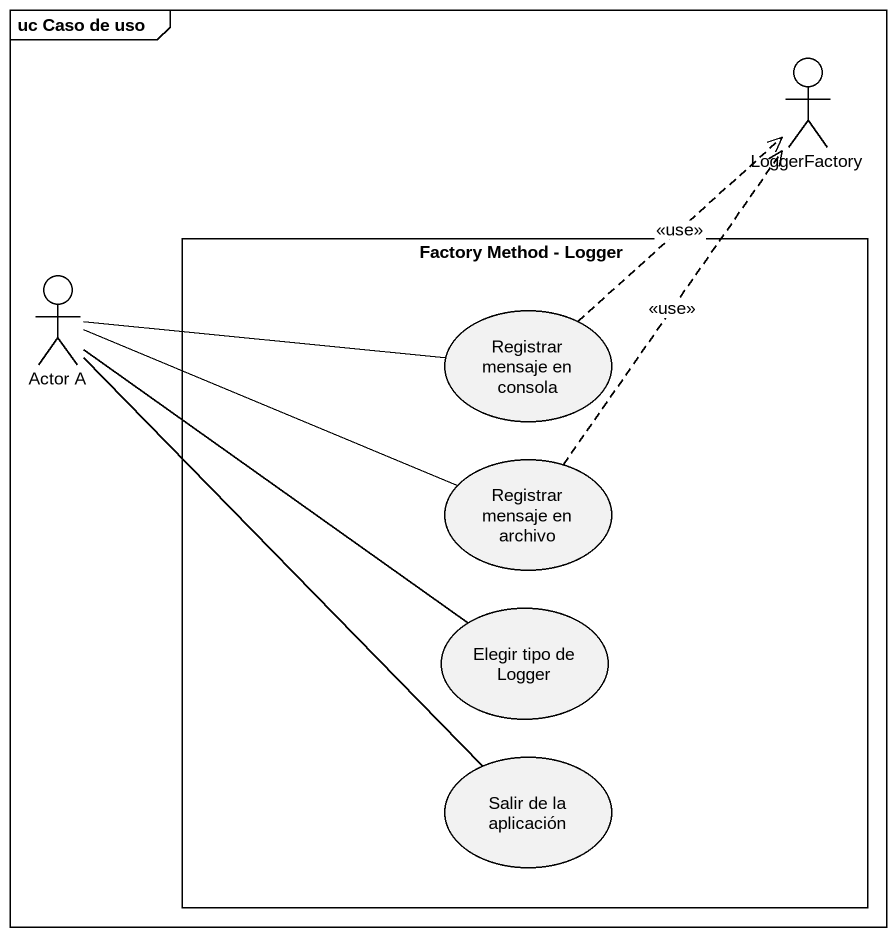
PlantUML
@startuml
mainframe uc Caso de uso
actor LoggerFactory
actor "Actor A" as Actor_A
rectangle "Factory Method - Logger" as Factory_Method_Logger {
  usecase "Registrar mensaje en consola" as Registrar_mensaje_en_consola
  usecase "Registrar mensaje en archivo" as Registrar_mensaje_en_archivo
  usecase "Elegir tipo de Logger" as Elegir_tipo_de_Logger
  usecase "Salir de la aplicación" as Salir_de_la_aplicación
}
Actor_A -right- Registrar_mensaje_en_consola
Actor_A -right- Registrar_mensaje_en_archivo
Actor_A -- Elegir_tipo_de_Logger
Actor_A -- Salir_de_la_aplicación
Registrar_mensaje_en_consola .up.> LoggerFactory : <<use>>
Registrar_mensaje_en_archivo .up.> LoggerFactory : <<use>>
@enduml
